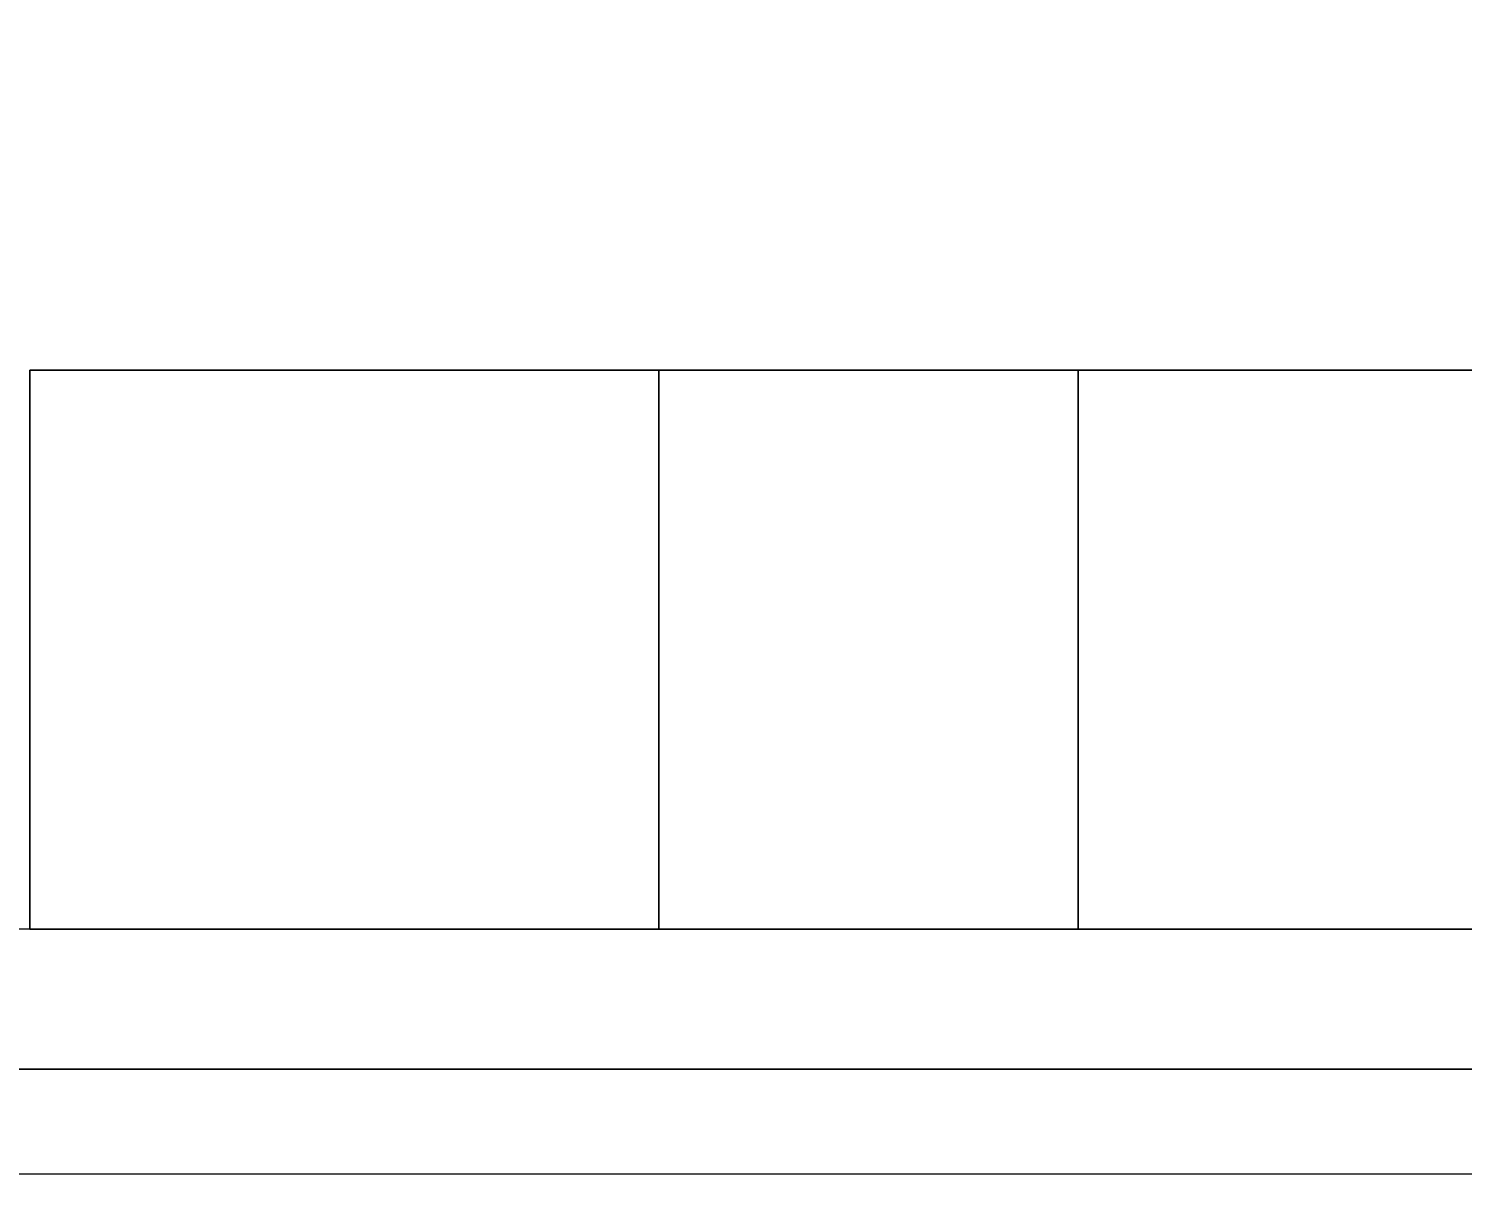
# Model space of a CAD drawing. Header units: millimetres. Extents: x 855 to 103073, y -1987 to 27400.
# Drawn here: x 32304.7 to 32509.9, y 7920.5 to 8084.9 of the extents above; entities that cross this region are included whole.
import ezdxf

# ---------------------------------------------------------------- set-up
doc = ezdxf.new("R2010")
doc.units = ezdxf.units.MM
doc.layers.add('A-ANNO-DIMS', color=7, linetype='Continuous', lineweight=9)
doc.layers.add('A-ANNO-DIMS-100', color=7, linetype='Continuous', lineweight=9)
doc.layers.add('A-WALL-FNSH-2', color=7, linetype='Continuous', lineweight=13, true_color=0x3c3c3c)
doc.layers.add('I-FURN-13', color=7, linetype='Continuous', lineweight=9, true_color=0xf0f0f0)
doc.styles.add('ISOCPEUR_3', font='isocpeur.ttf', dxfattribs={"width": 0.9, "height": 250})
doc.dimstyles.new('ISO-2_5_0_9К_БОЛЬШОЙ_3', dxfattribs={"dimscale": 304.8, "dimtxt": 248.995294, "dimasz": 0.492126, "dimexe": 0.393701, "dimexo": 0.984252, "dimgap": 0, "dimtad": 1, "dimdec": 0, "dimrnd": 10, "dimzin": 0, "dimdsep": 46, "dimtxsty": 'ISOCPEUR_3', "dimblk1": 'OBLIQUE', "dimblk2": 'OBLIQUE', "dimsah": 1, "dimcen": 0.09, "dimdle": 0.393701, "dimazin": 0, "dimtfac": 1, "dimtdec": 4, "dimtix": 1, "dimtmove": 0, "dimatfit": 3, "dimfxl": 1, "dimtvp": 1, "dimtolj": 1, "dimtzin": 0, "dimarcsym": 2})

# ---------------------------------------------------------------- blocks, each defined once
blk = doc.blocks.new('Бизиборд лего - бизиборд 1_21б-32328682-План разверток пом_ 1_02_ Этаж 1')
at = {"layer": 'I-FURN-13'}
for p, q in [((-645, 100), (-735, 100)), ((-735, 100), (-645, 100)), ((-585, 100), (-735, 100)), ((-735, 100), (-585, 100)), ((-585, 100), (-735, 100)), ((-735, 100), (-585, 100)), ((-585, 100), (-735, 100)), ((-735, 100), (-735, 20)), ((-735, 20), (-735, 100)), ((-735, 100), (-585, 100)), ((-645, 20), (-645, 100)), ((-645, 100), (-645, 20)), ((-395, 100), (-585, 100)), ((-585, 100), (-395, 100)), ((-385, 100), (-585, 100)), ((-585, 100), (-385, 100)), ((-585, 20), (-585, 100)), ((-585, 100), (-585, 20)), ((-500, 20), (-1000, 20)), ((-735, 20), (-730, 20)), ((-735, 20), (-730, 20)), ((-730, 20), (-735, 20)), ((-735, 20), (-730, 20)), ((-730, 20), (-735, 20)), ((-735, 20), (-730, 20)), ((-730, 20), (-735, 20)), ((-735, 20), (-730, 20)), ((-730, 20), (-735, 20)), ((-730, 20), (-722.59, 20)), ((-728.66, 20), (-730, 20)), ((-730, 20), (-727.07, 20)), ((-710, 20), (-730, 20)), ((-730, 20), (-720, 20)), ((-710, 20), (-730, 20)), ((-730, 20), (-722.59, 20)), ((-729.66, 20), (-730, 20)), ((-730, 20), (-712.93, 20)), ((-720, 20), (-730, 20)), ((-730, 20), (-727.07, 20)), ((-725, 20), (-730, 20)), ((-730, 20), (-729.66, 20)), ((-728.66, 20), (-730, 20)), ((-730, 20), (-728.66, 20)), ((-720, 20), (-730, 20)), ((-730, 20), (-710, 20)), ((-710, 20), (-730, 20)), ((-730, 20), (-725, 20)), ((-725, 20), (-730, 20)), ((-730, 20), (-710, 20)), ((-710, 20), (-730, 20)), ((-730, 20), (-710, 20)), ((-710, 20), (-730, 20)), ((-730, 20), (-710, 20)), ((-710, 20), (-730, 20)), ((-730, 20), (-710, 20)), ((-710, 20), (-730, 20)), ((-730, 20), (-710, 20)), ((-710, 20), (-730, 20)), ((-730, 20), (-710, 20)), ((-710, 20), (-730, 20)), ((-730, 20), (-710, 20)), ((-710, 20), (-730, 20)), ((-730, 20), (-710, 20)), ((-710, 20), (-730, 20)), ((-730, 20), (-710, 20)), ((-710, 20), (-730, 20)), ((-730, 20), (-710, 20)), ((-710, 20), (-730, 20)), ((-730, 20), (-710, 20)), ((-710, 20), (-730, 20)), ((-730, 20), (-727.07, 20)), ((-710, 20), (-730, 20)), ((-730, 20), (-710, 20)), ((-710, 20), (-730, 20)), ((-730, 20), (-710, 20)), ((-710, 20), (-730, 20)), ((-730, 20), (-710, 20)), ((-710, 20), (-730, 20)), ((-730, 20), (-711.34, 20)), ((-710, 20), (-730, 20)), ((-730, 20), (-720, 20)), ((-710, 20), (-730, 20)), ((-722.59, 20), (-729.66, 20)), ((-729.66, 20), (-728.66, 20)), ((-728.66, 20), (-723.32, 20)), ((-717.41, 20), (-728.66, 20)), ((-728.66, 20), (-727.07, 20)), ((-717.41, 20), (-728.66, 20)), ((-728.66, 20), (-722.59, 20)), ((-728.66, 20), (-723.32, 20)), ((-723.32, 20), (-728.66, 20)), ((-728.66, 20), (-723.32, 20)), ((-723.32, 20), (-728.66, 20)), ((-728.66, 20), (-723.32, 20)), ((-723.32, 20), (-728.66, 20)), ((-728.66, 20), (-723.32, 20)), ((-723.32, 20), (-728.66, 20)), ((-727.07, 20), (-710, 20)), ((-727.07, 20), (-717.41, 20)), ((-727.07, 20), (-725, 20)), ((-727.07, 20), (-725, 20)), ((-717.41, 20), (-725, 20)), ((-725, 20), (-722.59, 20)), ((-725, 20), (-710, 20)), ((-710.34, 20), (-725, 20)), ((-725, 20), (-710, 20)), ((-722.59, 20), (-718.29, 20)), ((-722.59, 20), (-715, 20)), ((-722.59, 20), (-717.41, 20)), ((-717.41, 20), (-722.59, 20)), ((-722.59, 20), (-720, 20)), ((-722.59, 20), (-710, 20)), ((-722.59, 20), (-718.29, 20)), ((-718.29, 20), (-722.59, 20)), ((-722.59, 20), (-718.29, 20)), ((-718.29, 20), (-722.59, 20)), ((-722.59, 20), (-718.29, 20)), ((-718.29, 20), (-722.59, 20)), ((-722.59, 20), (-718.29, 20)), ((-718.29, 20), (-722.59, 20)), ((-720, 20), (-717.41, 20)), ((-717.41, 20), (-720, 20)), ((-720, 20), (-717.41, 20)), ((-711.34, 20), (-720, 20)), ((-720, 20), (-710, 20)), ((-717.41, 20), (-713.26, 20)), ((-711.34, 20), (-717.41, 20)), ((-717.41, 20), (-710, 20)), ((-717.41, 20), (-711.34, 20)), ((-710, 20), (-717.41, 20)), ((-710, 20), (-717.41, 20)), ((-717.41, 20), (-710.34, 20)), ((-715, 20), (-717.41, 20)), ((-717.41, 20), (-710, 20)), ((-715, 20), (-717.41, 20)), ((-717.41, 20), (-713.26, 20)), ((-713.26, 20), (-717.41, 20)), ((-717.41, 20), (-713.26, 20)), ((-713.26, 20), (-717.41, 20)), ((-717.41, 20), (-713.26, 20)), ((-713.26, 20), (-717.41, 20)), ((-717.41, 20), (-713.26, 20)), ((-713.26, 20), (-717.41, 20)), ((-715, 20), (-712.93, 20)), ((-712.93, 20), (-715, 20)), ((-712.93, 20), (-715, 20)), ((-712.93, 20), (-711.34, 20)), ((-712.93, 20), (-711.34, 20)), ((-712.93, 20), (-710, 20)), ((-710.34, 20), (-712.93, 20)), ((-711.34, 20), (-712.93, 20)), ((-712.93, 20), (-711.34, 20)), ((-711.34, 20), (-712.93, 20)), ((-712.93, 20), (-711.34, 20)), ((-711.34, 20), (-712.93, 20)), ((-712.93, 20), (-711.34, 20)), ((-711.34, 20), (-712.93, 20)), ((-712.93, 20), (-711.34, 20)), ((-711.34, 20), (-712.93, 20)), ((-711.34, 20), (-710.34, 20)), ((-710, 20), (-711.34, 20)), ((-711.34, 20), (-710, 20)), ((-710.34, 20), (-711.34, 20)), ((-710, 20), (-711.34, 20)), ((-711.34, 20), (-710, 20)), ((-710.34, 20), (-710, 20)), ((-710.34, 20), (-710, 20)), ((-710, 20), (-710.34, 20)), ((-710, 20), (-710.34, 20)), ((-710, 20), (-710.34, 20)), ((-710, 20), (-670, 20)), ((-710, 20), (-670, 20)), ((-670, 20), (-710, 20)), ((-710, 20), (-670, 20)), ((-670, 20), (-710, 20)), ((-710, 20), (-670, 20)), ((-670, 20), (-710, 20)), ((-710, 20), (-670, 20)), ((-670, 20), (-710, 20)), ((-670, 20), (-668.66, 20)), ((-669.66, 20), (-670, 20)), ((-670, 20), (-660, 20)), ((-669.66, 20), (-670, 20)), ((-670, 20), (-660, 20)), ((-652.93, 20), (-670, 20)), ((-670, 20), (-652.93, 20)), ((-668.66, 20), (-670, 20)), ((-670, 20), (-652.93, 20)), ((-652.93, 20), (-670, 20)), ((-670, 20), (-657.41, 20)), ((-660, 20), (-670, 20)), ((-670, 20), (-662.59, 20)), ((-668.66, 20), (-670, 20)), ((-670, 20), (-665, 20)), ((-668.66, 20), (-670, 20)), ((-670, 20), (-652.93, 20)), ((-665, 20), (-670, 20)), ((-670, 20), (-652.93, 20)), ((-652.93, 20), (-670, 20)), ((-670, 20), (-652.93, 20)), ((-669.66, 20), (-670, 20)), ((-670, 20), (-652.93, 20)), ((-652.93, 20), (-670, 20)), ((-670, 20), (-652.93, 20)), ((-652.93, 20), (-670, 20)), ((-670, 20), (-652.93, 20)), ((-652.93, 20), (-670, 20)), ((-670, 20), (-652.93, 20)), ((-652.93, 20), (-670, 20)), ((-670, 20), (-652.93, 20)), ((-652.93, 20), (-670, 20)), ((-670, 20), (-652.93, 20)), ((-655, 20), (-670, 20)), ((-670, 20), (-652.93, 20)), ((-652.93, 20), (-670, 20)), ((-670, 20), (-652.93, 20)), ((-652.93, 20), (-670, 20)), ((-670, 20), (-652.93, 20)), ((-652.93, 20), (-670, 20)), ((-670, 20), (-652.93, 20)), ((-652.93, 20), (-670, 20)), ((-670, 20), (-652.93, 20)), ((-669.66, 20), (-670, 20)), ((-670, 20), (-652.93, 20)), ((-652.93, 20), (-670, 20)), ((-670, 20), (-652.93, 20)), ((-652.93, 20), (-670, 20)), ((-670, 20), (-652.93, 20)), ((-652.93, 20), (-670, 20)), ((-670, 20), (-652.93, 20)), ((-652.93, 20), (-670, 20)), ((-670, 20), (-650, 20)), ((-657.41, 20), (-670, 20)), ((-668.66, 20), (-669.66, 20)), ((-652.93, 20), (-669.66, 20)), ((-667.07, 20), (-669.66, 20)), ((-665, 20), (-669.66, 20)), ((-668.66, 20), (-662.96, 20)), ((-668.66, 20), (-667.07, 20)), ((-667.07, 20), (-668.66, 20)), ((-667.07, 20), (-668.66, 20)), ((-667.07, 20), (-668.66, 20)), ((-667.07, 20), (-668.66, 20)), ((-668.66, 20), (-662.96, 20)), ((-662.96, 20), (-668.66, 20)), ((-668.66, 20), (-662.96, 20)), ((-662.96, 20), (-668.66, 20)), ((-668.66, 20), (-662.96, 20)), ((-662.96, 20), (-668.66, 20)), ((-668.66, 20), (-662.96, 20)), ((-662.96, 20), (-668.66, 20)), ((-667.07, 20), (-662.59, 20)), ((-660, 20), (-667.07, 20)), ((-665, 20), (-667.07, 20)), ((-660, 20), (-667.07, 20)), ((-655, 20), (-667.07, 20)), ((-652.93, 20), (-667.07, 20)), ((-662.59, 20), (-665, 20)), ((-665, 20), (-657.41, 20)), ((-652.93, 20), (-665, 20)), ((-652.93, 20), (-665, 20)), ((-662.59, 20), (-657.93, 20)), ((-662.59, 20), (-655, 20)), ((-660, 20), (-662.59, 20)), ((-662.59, 20), (-660, 20)), ((-662.59, 20), (-657.93, 20)), ((-657.93, 20), (-662.59, 20)), ((-662.59, 20), (-657.93, 20)), ((-657.93, 20), (-662.59, 20)), ((-662.59, 20), (-657.93, 20)), ((-657.93, 20), (-662.59, 20)), ((-662.59, 20), (-657.93, 20)), ((-657.93, 20), (-662.59, 20)), ((-652.93, 20), (-660, 20)), ((-660, 20), (-652.93, 20)), ((-660, 20), (-652.93, 20)), ((-657.41, 20), (-660, 20)), ((-657.41, 20), (-660, 20)), ((-660, 20), (-657.41, 20)), ((-652.93, 20), (-660, 20)), ((-657.41, 20), (-652.93, 20)), ((-655, 20), (-657.41, 20)), ((-657.41, 20), (-652.93, 20)), ((-655, 20), (-657.41, 20)), ((-657.41, 20), (-655, 20)), ((-657.41, 20), (-652.93, 20)), ((-650, 20), (-657.41, 20)), ((-657.41, 20), (-652.93, 20)), ((-652.93, 20), (-657.41, 20)), ((-657.41, 20), (-652.93, 20)), ((-652.93, 20), (-657.41, 20)), ((-657.41, 20), (-652.93, 20)), ((-652.93, 20), (-657.41, 20)), ((-657.41, 20), (-652.93, 20)), ((-652.93, 20), (-657.41, 20)), ((-655, 20), (-652.93, 20)), ((-652.93, 20), (-655, 20)), ((-652.93, 20), (-655, 20)), ((-655, 20), (-652.93, 20)), ((-652.93, 20), (-655, 20)), ((-652.93, 20), (-655, 20)), ((-652.93, 20), (-652.9, 20)), ((-652.9, 20), (-652.93, 20)), ((-652.93, 20), (-652.9, 20)), ((-652.9, 20), (-652.93, 20)), ((-652.93, 20), (-652.9, 20)), ((-652.9, 20), (-652.93, 20)), ((-652.93, 20), (-652.9, 20)), ((-652.9, 20), (-652.93, 20)), ((-652.93, 20), (-652.9, 20)), ((-652.9, 20), (-652.93, 20)), ((-652.93, 20), (-652.9, 20)), ((-652.9, 20), (-652.93, 20)), ((-652.93, 20), (-652.9, 20)), ((-652.9, 20), (-652.93, 20)), ((-652.93, 20), (-652.9, 20)), ((-652.9, 20), (-652.93, 20)), ((-652.93, 20), (-652.9, 20)), ((-652.9, 20), (-652.93, 20)), ((-652.93, 20), (-652.9, 20)), ((-652.9, 20), (-652.93, 20)), ((-652.93, 20), (-652.9, 20)), ((-652.9, 20), (-652.93, 20)), ((-652.93, 20), (-652.9, 20)), ((-652.9, 20), (-652.93, 20)), ((-652.93, 20), (-652.9, 20)), ((-652.9, 20), (-652.93, 20)), ((-652.93, 20), (-652.9, 20)), ((-652.9, 20), (-652.93, 20)), ((-652.93, 20), (-652.9, 20)), ((-652.9, 20), (-652.93, 20)), ((-652.93, 20), (-652.9, 20)), ((-652.9, 20), (-652.93, 20)), ((-652.93, 20), (-652.9, 20)), ((-652.9, 20), (-652.93, 20)), ((-652.93, 20), (-652.9, 20)), ((-652.9, 20), (-652.93, 20)), ((-652.93, 20), (-652.9, 20)), ((-652.9, 20), (-652.93, 20)), ((-652.93, 20), (-652.9, 20)), ((-652.9, 20), (-652.93, 20)), ((-652.93, 20), (-652.9, 20)), ((-652.9, 20), (-652.93, 20)), ((-652.93, 20), (-652.9, 20)), ((-652.9, 20), (-652.93, 20)), ((-652.93, 20), (-652.9, 20)), ((-652.9, 20), (-652.93, 20)), ((-652.93, 20), (-652.9, 20)), ((-652.9, 20), (-652.93, 20)), ((-652.93, 20), (-652.9, 20)), ((-652.9, 20), (-652.93, 20)), ((-652.93, 20), (-652.9, 20)), ((-652.9, 20), (-652.93, 20)), ((-652.9, 20), (-651.34, 20)), ((-652.9, 20), (-650, 20)), ((-651.34, 20), (-652.9, 20)), ((-652.9, 20), (-651.34, 20)), ((-650, 20), (-652.9, 20)), ((-652.9, 20), (-650, 20)), ((-650, 20), (-652.9, 20)), ((-652.9, 20), (-651.34, 20)), ((-651.34, 20), (-652.9, 20)), ((-652.9, 20), (-650, 20)), ((-650, 20), (-652.9, 20)), ((-652.9, 20), (-650, 20)), ((-651.34, 20), (-652.9, 20)), ((-652.9, 20), (-651.34, 20)), ((-650, 20), (-652.9, 20)), ((-652.9, 20), (-650, 20)), ((-650, 20), (-652.9, 20)), ((-652.9, 20), (-650.34, 20)), ((-650, 20), (-652.9, 20)), ((-652.9, 20), (-650, 20)), ((-650.34, 20), (-652.9, 20)), ((-652.9, 20), (-650, 20)), ((-650, 20), (-652.9, 20)), ((-652.9, 20), (-650, 20)), ((-650, 20), (-652.9, 20)), ((-652.9, 20), (-650, 20)), ((-650, 20), (-652.9, 20)), ((-652.9, 20), (-650, 20)), ((-650, 20), (-652.9, 20)), ((-652.9, 20), (-650, 20)), ((-650, 20), (-652.9, 20)), ((-652.9, 20), (-650, 20)), ((-650, 20), (-652.9, 20)), ((-652.9, 20), (-650, 20)), ((-650, 20), (-652.9, 20)), ((-652.9, 20), (-650, 20)), ((-650, 20), (-652.9, 20)), ((-652.9, 20), (-650, 20)), ((-650, 20), (-652.9, 20)), ((-652.9, 20), (-650, 20)), ((-650, 20), (-652.9, 20)), ((-652.9, 20), (-650, 20)), ((-650, 20), (-652.9, 20)), ((-652.9, 20), (-650, 20)), ((-650.34, 20), (-652.9, 20)), ((-652.9, 20), (-650, 20)), ((-650, 20), (-652.9, 20)), ((-652.9, 20), (-650, 20)), ((-650, 20), (-652.9, 20)), ((-652.9, 20), (-650, 20)), ((-650, 20), (-652.9, 20)), ((-652.9, 20), (-650, 20)), ((-651.34, 20), (-652.9, 20)), ((-652.9, 20), (-651.34, 20)), ((-651.34, 20), (-652.9, 20)), ((-652.9, 20), (-651.34, 20)), ((-651.34, 20), (-652.9, 20)), ((-652.9, 20), (-651.34, 20)), ((-651.34, 20), (-652.9, 20)), ((-652.9, 20), (-651.34, 20)), ((-651.34, 20), (-652.9, 20)), ((-650, 20), (-651.34, 20)), ((-651.34, 20), (-650, 20)), ((-651.34, 20), (-650.34, 20)), ((-650.34, 20), (-651.34, 20)), ((-650.34, 20), (-651.34, 20)), ((-651.34, 20), (-650.34, 20)), ((-650, 20), (-651.34, 20)), ((-650.34, 20), (-650, 20)), ((-650, 20), (-650.34, 20)), ((-650, 20), (-650.34, 20)), ((-650.34, 20), (-650, 20)), ((-650.34, 20), (-650, 20)), ((-650, 20), (-650.34, 20)), ((-650, 20), (-650.34, 20)), ((-650, 20), (-645, 20)), ((-650, 20), (-645, 20)), ((-645, 20), (-650, 20)), ((-650, 20), (-610, 20)), ((-610, 20), (-650, 20)), ((-650, 20), (-610, 20)), ((-610, 20), (-650, 20)), ((-650, 20), (-610, 20)), ((-610, 20), (-650, 20)), ((-645, 20), (-610, 20)), ((-610, 20), (-608.66, 20)), ((-602.61, 20), (-610, 20)), ((-610, 20), (-609.66, 20)), ((-602.61, 20), (-610, 20)), ((-610, 20), (-602.61, 20)), ((-608.66, 20), (-610, 20)), ((-610, 20), (-602.61, 20)), ((-607.07, 20), (-610, 20)), ((-610, 20), (-602.61, 20)), ((-608.66, 20), (-610, 20)), ((-610, 20), (-608.66, 20)), ((-608.66, 20), (-610, 20)), ((-610, 20), (-602.61, 20)), ((-602.61, 20), (-610, 20)), ((-610, 20), (-602.61, 20)), ((-602.61, 20), (-610, 20)), ((-610, 20), (-602.61, 20)), ((-609.66, 20), (-610, 20)), ((-610, 20), (-602.61, 20)), ((-602.61, 20), (-610, 20)), ((-610, 20), (-602.61, 20)), ((-602.61, 20), (-610, 20)), ((-610, 20), (-602.61, 20)), ((-602.61, 20), (-610, 20)), ((-610, 20), (-602.61, 20)), ((-602.61, 20), (-610, 20)), ((-610, 20), (-602.61, 20)), ((-602.61, 20), (-610, 20)), ((-610, 20), (-602.61, 20)), ((-602.61, 20), (-610, 20)), ((-610, 20), (-602.61, 20)), ((-602.61, 20), (-610, 20)), ((-610, 20), (-602.61, 20)), ((-602.61, 20), (-610, 20)), ((-610, 20), (-602.61, 20)), ((-602.61, 20), (-610, 20)), ((-610, 20), (-607.07, 20)), ((-602.61, 20), (-610, 20)), ((-610, 20), (-602.61, 20)), ((-602.61, 20), (-610, 20)), ((-610, 20), (-602.61, 20)), ((-602.61, 20), (-610, 20)), ((-610, 20), (-605, 20)), ((-602.61, 20), (-610, 20)), ((-610, 20), (-602.61, 20)), ((-602.61, 20), (-610, 20)), ((-610, 20), (-602.61, 20)), ((-609.66, 20), (-610, 20)), ((-610, 20), (-602.61, 20)), ((-609.66, 20), (-610, 20)), ((-610, 20), (-602.61, 20)), ((-602.61, 20), (-610, 20)), ((-610, 20), (-590, 20)), ((-590.34, 20), (-610, 20)), ((-609.66, 20), (-602.61, 20)), ((-608.66, 20), (-609.66, 20)), ((-607.07, 20), (-609.66, 20)), ((-608.66, 20), (-609.66, 20)), ((-608.66, 20), (-602.61, 20)), ((-608.66, 20), (-602.61, 20)), ((-602.61, 20), (-608.66, 20)), ((-605, 20), (-608.66, 20)), ((-608.66, 20), (-607.07, 20)), ((-607.07, 20), (-608.66, 20)), ((-602.61, 20), (-608.66, 20)), ((-602.61, 20), (-608.66, 20)), ((-608.66, 20), (-602.61, 20)), ((-602.61, 20), (-608.66, 20)), ((-608.66, 20), (-602.61, 20)), ((-602.61, 20), (-608.66, 20)), ((-608.66, 20), (-602.61, 20)), ((-602.61, 20), (-608.66, 20)), ((-605, 20), (-607.07, 20)), ((-607.07, 20), (-605, 20)), ((-605, 20), (-607.07, 20)), ((-607.07, 20), (-602.61, 20)), ((-602.61, 20), (-607.07, 20)), ((-602.61, 20), (-605, 20)), ((-602.61, 20), (-605, 20)), ((-605, 20), (-602.61, 20)), ((-602.61, 20), (-605, 20)), ((-605, 20), (-602.61, 20)), ((-602.61, 20), (-602.59, 20)), ((-602.59, 20), (-602.61, 20)), ((-602.61, 20), (-602.59, 20)), ((-602.59, 20), (-602.61, 20)), ((-602.61, 20), (-602.59, 20)), ((-602.59, 20), (-602.61, 20)), ((-602.61, 20), (-602.59, 20)), ((-602.59, 20), (-602.61, 20)), ((-602.61, 20), (-602.59, 20)), ((-602.59, 20), (-602.61, 20)), ((-602.61, 20), (-602.59, 20)), ((-602.59, 20), (-602.61, 20)), ((-602.61, 20), (-602.59, 20)), ((-602.59, 20), (-602.61, 20)), ((-602.61, 20), (-602.59, 20)), ((-602.59, 20), (-602.61, 20)), ((-602.61, 20), (-602.59, 20)), ((-602.59, 20), (-602.61, 20)), ((-602.61, 20), (-602.59, 20)), ((-602.59, 20), (-602.61, 20)), ((-602.61, 20), (-602.59, 20)), ((-602.59, 20), (-602.61, 20)), ((-602.61, 20), (-602.59, 20)), ((-602.59, 20), (-602.61, 20)), ((-602.61, 20), (-602.59, 20)), ((-602.59, 20), (-602.61, 20)), ((-602.61, 20), (-602.59, 20)), ((-602.59, 20), (-602.61, 20)), ((-602.61, 20), (-602.59, 20)), ((-602.59, 20), (-602.61, 20)), ((-602.61, 20), (-602.59, 20)), ((-602.59, 20), (-602.61, 20)), ((-602.61, 20), (-602.59, 20)), ((-602.59, 20), (-602.61, 20)), ((-602.61, 20), (-602.59, 20)), ((-602.59, 20), (-602.61, 20)), ((-602.61, 20), (-602.59, 20)), ((-602.59, 20), (-602.61, 20)), ((-602.61, 20), (-602.59, 20)), ((-602.59, 20), (-602.61, 20)), ((-602.61, 20), (-602.59, 20)), ((-602.59, 20), (-602.61, 20)), ((-602.61, 20), (-602.59, 20)), ((-602.59, 20), (-602.61, 20)), ((-602.61, 20), (-602.59, 20)), ((-602.59, 20), (-602.61, 20)), ((-602.61, 20), (-602.59, 20)), ((-602.59, 20), (-602.61, 20)), ((-602.61, 20), (-602.59, 20)), ((-602.59, 20), (-602.61, 20)), ((-602.61, 20), (-602.59, 20)), ((-602.59, 20), (-602.61, 20)), ((-602.59, 20), (-597.58, 20)), ((-602.59, 20), (-590, 20)), ((-590, 20), (-602.59, 20)), ((-602.59, 20), (-590, 20)), ((-590, 20), (-602.59, 20)), ((-602.59, 20), (-595, 20)), ((-590, 20), (-602.59, 20)), ((-602.59, 20), (-597.41, 20)), ((-600, 20), (-602.59, 20)), ((-602.59, 20), (-590, 20)), ((-590.34, 20), (-602.59, 20)), ((-602.59, 20), (-595, 20)), ((-597.41, 20), (-602.59, 20)), ((-602.59, 20), (-591.34, 20)), ((-590, 20), (-602.59, 20)), ((-602.59, 20), (-590, 20)), ((-590, 20), (-602.59, 20)), ((-602.59, 20), (-590, 20)), ((-597.41, 20), (-602.59, 20)), ((-602.59, 20), (-590, 20)), ((-590, 20), (-602.59, 20)), ((-602.59, 20), (-590, 20)), ((-590, 20), (-602.59, 20)), ((-602.59, 20), (-600, 20)), ((-590, 20), (-602.59, 20)), ((-602.59, 20), (-590, 20)), ((-590, 20), (-602.59, 20)), ((-602.59, 20), (-590, 20)), ((-590, 20), (-602.59, 20)), ((-602.59, 20), (-590, 20)), ((-590, 20), (-602.59, 20)), ((-602.59, 20), (-590, 20)), ((-590, 20), (-602.59, 20)), ((-602.59, 20), (-595, 20)), ((-590, 20), (-602.59, 20)), ((-602.59, 20), (-590, 20)), ((-590, 20), (-602.59, 20)), ((-602.59, 20), (-590, 20)), ((-590, 20), (-602.59, 20)), ((-602.59, 20), (-590, 20)), ((-590, 20), (-602.59, 20)), ((-602.59, 20), (-590, 20)), ((-590, 20), (-602.59, 20)), ((-602.59, 20), (-595, 20)), ((-595, 20), (-602.59, 20)), ((-602.59, 20), (-590, 20)), ((-590, 20), (-602.59, 20)), ((-602.59, 20), (-590, 20)), ((-600, 20), (-602.59, 20)), ((-602.59, 20), (-590, 20)), ((-590, 20), (-602.59, 20)), ((-602.59, 20), (-590, 20)), ((-590, 20), (-602.59, 20)), ((-602.59, 20), (-597.58, 20)), ((-597.58, 20), (-602.59, 20)), ((-602.59, 20), (-597.58, 20)), ((-597.58, 20), (-602.59, 20)), ((-602.59, 20), (-597.58, 20)), ((-597.58, 20), (-602.59, 20)), ((-597.41, 20), (-600, 20)), ((-600, 20), (-590, 20)), ((-590, 20), (-600, 20)), ((-597.41, 20), (-592.93, 20)), ((-597.41, 20), (-590, 20)), ((-595, 20), (-597.41, 20)), ((-595, 20), (-597.41, 20)), ((-590, 20), (-597.41, 20)), ((-597.41, 20), (-592.93, 20)), ((-592.93, 20), (-597.41, 20)), ((-597.41, 20), (-592.93, 20)), ((-592.93, 20), (-597.41, 20)), ((-597.41, 20), (-592.93, 20)), ((-592.93, 20), (-597.41, 20)), ((-595, 20), (-590, 20)), ((-592.93, 20), (-595, 20)), ((-595, 20), (-592.93, 20)), ((-592.93, 20), (-595, 20)), ((-595, 20), (-590, 20)), ((-595, 20), (-590.34, 20)), ((-590, 20), (-595, 20)), ((-590, 20), (-592.93, 20)), ((-592.93, 20), (-591.34, 20)), ((-591.34, 20), (-592.93, 20)), ((-592.55, 20), (-591.34, 20)), ((-592.55, 20), (-591.34, 20)), ((-591.34, 20), (-592.55, 20)), ((-592.55, 20), (-591.34, 20)), ((-591.34, 20), (-592.55, 20)), ((-592.55, 20), (-591.34, 20)), ((-591.34, 20), (-592.55, 20)), ((-591.34, 20), (-590, 20)), ((-590.34, 20), (-591.34, 20)), ((-591.34, 20), (-590, 20)), ((-590, 20), (-590.34, 20)), ((-590, 20), (-590.34, 20)), ((-590.34, 20), (-590, 20)), ((-590, 20), (-590.34, 20)), ((-590, 20), (-585, 20)), ((-590, 20), (-585, 20)), ((-585, 20), (-590, 20)), ((-590, 20), (-585, 20)), ((-585, 20), (-590, 20)), ((-590, 20), (-585, 20)), ((-585, 20), (-590, 20)), ((-585, 20), (-550, 20)), ((-585, 20), (-550, 20)), ((-550, 20), (-585, 20)), ((-585, 20), (-550, 20)), ((-550, 20), (-585, 20)), ((-550, 20), (-547.07, 20)), ((-530, 20), (-550, 20)), ((-550, 20), (-548.66, 20)), ((-545, 20), (-550, 20)), ((-550, 20), (-548.66, 20)), ((-540, 20), (-550, 20)), ((-550, 20), (-548.66, 20)), ((-547.07, 20), (-550, 20)), ((-550, 20), (-548.66, 20)), ((-545, 20), (-550, 20)), ((-550, 20), (-530, 20)), ((-545, 20), (-550, 20)), ((-550, 20), (-530, 20)), ((-530, 20), (-550, 20)), ((-550, 20), (-530, 20)), ((-530, 20), (-550, 20)), ((-550, 20), (-530, 20)), ((-530, 20), (-550, 20)), ((-550, 20), (-530, 20)), ((-530, 20), (-550, 20)), ((-550, 20), (-530.34, 20)), ((-530.34, 20), (-550, 20)), ((-550, 20), (-530, 20)), ((-530, 20), (-550, 20)), ((-550, 20), (-530, 20)), ((-530, 20), (-550, 20)), ((-550, 20), (-530, 20)), ((-530, 20), (-550, 20)), ((-550, 20), (-530, 20)), ((-530, 20), (-550, 20)), ((-550, 20), (-530, 20)), ((-530, 20), (-550, 20)), ((-550, 20), (-530, 20)), ((-530, 20), (-550, 20)), ((-550, 20), (-530, 20)), ((-530.34, 20), (-550, 20)), ((-550, 20), (-530, 20)), ((-530, 20), (-550, 20)), ((-550, 20), (-530, 20)), ((-530, 20), (-550, 20)), ((-550, 20), (-547.07, 20)), ((-530, 20), (-550, 20)), ((-550, 20), (-540, 20)), ((-530, 20), (-550, 20)), ((-550, 20), (-530, 20)), ((-530, 20), (-550, 20)), ((-550, 20), (-530, 20)), ((-530, 20), (-550, 20)), ((-550, 20), (-537.41, 20)), ((-542.59, 20), (-550, 20)), ((-550, 20), (-530, 20)), ((-530, 20), (-550, 20)), ((-550, 20), (-530, 20)), ((-530, 20), (-550, 20)), ((-548.66, 20), (-547.28, 20)), ((-548.66, 20), (-535, 20)), ((-548.66, 20), (-545, 20)), ((-548.66, 20), (-542.59, 20)), ((-548.66, 20), (-535, 20)), ((-548.66, 20), (-547.28, 20)), ((-547.28, 20), (-548.66, 20)), ((-548.66, 20), (-547.28, 20)), ((-547.28, 20), (-548.66, 20)), ((-547.07, 20), (-542.59, 20)), ((-547.07, 20), (-537.41, 20)), ((-530, 20), (-547.07, 20)), ((-547.07, 20), (-535, 20)), ((-547.07, 20), (-542.59, 20)), ((-542.59, 20), (-547.07, 20)), ((-547.07, 20), (-542.59, 20)), ((-542.59, 20), (-547.07, 20)), ((-530, 20), (-545, 20)), ((-545, 20), (-542.59, 20)), ((-540, 20), (-545, 20)), ((-530, 20), (-545, 20)), ((-542.59, 20), (-540, 20)), ((-542.59, 20), (-530, 20)), ((-530, 20), (-542.59, 20)), ((-542.25, 20), (-537.41, 20)), ((-542.25, 20), (-537.41, 20)), ((-537.41, 20), (-542.25, 20)), ((-542.25, 20), (-537.41, 20)), ((-537.41, 20), (-542.25, 20)), ((-540, 20), (-537.41, 20)), ((-535, 20), (-540, 20)), ((-531.34, 20), (-540, 20)), ((-540, 20), (-537.41, 20)), ((-537.41, 20), (-535, 20)), ((-537.41, 20), (-530, 20)), ((-537.41, 20), (-535, 20)), ((-537.41, 20), (-530, 20)), ((-537.22, 20), (-532.93, 20)), ((-537.22, 20), (-532.93, 20)), ((-532.93, 20), (-537.22, 20)), ((-537.22, 20), (-532.93, 20)), ((-532.93, 20), (-537.22, 20)), ((-535, 20), (-530, 20)), ((-535, 20), (-531.34, 20)), ((-531.34, 20), (-535, 20)), ((-535, 20), (-532.93, 20)), ((-535, 20), (-530, 20)), ((-535, 20), (-530, 20)), ((-532.93, 20), (-530.34, 20)), ((-531.34, 20), (-530, 20)), ((-530, 20), (-531.34, 20)), ((-530, 20), (-531.34, 20)), ((-530.34, 20), (-530, 20)), ((-530.34, 20), (-530, 20)), ((-530, 20), (-530.34, 20)), ((-530, 20), (-530.34, 20)), ((-530, 20), (-500, 20)), ((-1000, 0), (-500, 0)), ((-730, 0), (-770, 0)), ((-770, 0), (-730, 0)), ((-730, 0), (-770, 0)), ((-710, 0), (-730, 0)), ((-730, 0), (-727.07, 0)), ((-729.66, 0), (-730, 0)), ((-730, 0), (-727.07, 0)), ((-722.59, 0), (-730, 0)), ((-730, 0), (-712.93, 0)), ((-710, 0), (-730, 0)), ((-730, 0), (-729.66, 0)), ((-729.66, 0), (-730, 0)), ((-730, 0), (-710.34, 0)), ((-710, 0), (-730, 0)), ((-730, 0), (-710, 0)), ((-710, 0), (-730, 0)), ((-730, 0), (-710, 0)), ((-710, 0), (-730, 0)), ((-730, 0), (-710, 0)), ((-729.66, 0), (-730, 0)), ((-730, 0), (-710, 0)), ((-710, 0), (-730, 0)), ((-730, 0), (-710, 0)), ((-710, 0), (-730, 0)), ((-730, 0), (-710, 0)), ((-710, 0), (-730, 0)), ((-730, 0), (-710, 0)), ((-728.66, 0), (-730, 0)), ((-730, 0), (-710, 0)), ((-710, 0), (-730, 0)), ((-730, 0), (-710, 0)), ((-710, 0), (-730, 0)), ((-730, 0), (-710, 0)), ((-710, 0), (-730, 0)), ((-730, 0), (-710, 0)), ((-710, 0), (-730, 0)), ((-730, 0), (-710, 0)), ((-710, 0), (-730, 0)), ((-730, 0), (-710, 0)), ((-710, 0), (-730, 0)), ((-730, 0), (-711.34, 0)), ((-710, 0), (-730, 0)), ((-730, 0), (-717.41, 0)), ((-711.34, 0), (-730, 0)), ((-730, 0), (-725, 0)), ((-710, 0), (-730, 0)), ((-730, 0), (-710, 0)), ((-711.34, 0), (-730, 0)), ((-730, 0), (-717.41, 0)), ((-710, 0), (-730, 0)), ((-730, 0), (-710, 0)), ((-728.66, 0), (-730, 0)), ((-730, 0), (-728.66, 0)), ((-729.66, 0), (-730, 0)), ((-730, 0), (-728.66, 0)), ((-710, 0), (-730, 0)), ((-730, 0), (-727.07, 0)), ((-710, 0), (-729.66, 0)), ((-729.66, 0), (-710, 0)), ((-710, 0), (-729.66, 0)), ((-710, 0), (-729.66, 0)), ((-728.66, 0), (-729.66, 0)), ((-723.32, 0), (-728.66, 0)), ((-728.66, 0), (-723.32, 0)), ((-723.32, 0), (-728.66, 0)), ((-710, 0), (-728.66, 0)), ((-720, 0), (-728.66, 0)), ((-728.66, 0), (-710, 0)), ((-710, 0), (-728.66, 0)), ((-728.66, 0), (-727.07, 0)), ((-727.07, 0), (-725, 0)), ((-727.07, 0), (-717.41, 0)), ((-727.07, 0), (-725, 0)), ((-727.07, 0), (-710, 0)), ((-725, 0), (-715, 0)), ((-725, 0), (-712.93, 0)), ((-725, 0), (-710, 0)), ((-718.29, 0), (-722.59, 0)), ((-722.59, 0), (-718.29, 0)), ((-718.29, 0), (-722.59, 0)), ((-720, 0), (-722.59, 0)), ((-710, 0), (-720, 0)), ((-715, 0), (-720, 0)), ((-713.26, 0), (-717.41, 0)), ((-717.41, 0), (-713.26, 0)), ((-713.26, 0), (-717.41, 0)), ((-717.41, 0), (-715, 0)), ((-717.41, 0), (-710, 0)), ((-717.41, 0), (-710, 0)), ((-715, 0), (-712.93, 0)), ((-715, 0), (-712.93, 0)), ((-712.93, 0), (-715, 0)), ((-711.34, 0), (-712.93, 0)), ((-712.93, 0), (-711.34, 0)), ((-711.34, 0), (-712.93, 0)), ((-712.93, 0), (-711.34, 0)), ((-712.93, 0), (-710.34, 0)), ((-712.93, 0), (-710, 0)), ((-712.93, 0), (-710, 0)), ((-710, 0), (-712.93, 0)), ((-711.34, 0), (-710.34, 0)), ((-711.34, 0), (-710, 0)), ((-710, 0), (-711.34, 0)), ((-710, 0), (-711.34, 0)), ((-710.34, 0), (-710, 0)), ((-710.34, 0), (-710, 0)), ((-710.34, 0), (-710, 0)), ((-670, 0), (-710, 0)), ((-710, 0), (-670, 0)), ((-670, 0), (-710, 0)), ((-652.93, 0), (-670, 0)), ((-670, 0), (-652.93, 0)), ((-655, 0), (-670, 0)), ((-670, 0), (-667.07, 0)), ((-660, 0), (-670, 0)), ((-670, 0), (-665, 0)), ((-665, 0), (-670, 0)), ((-670, 0), (-662.59, 0)), ((-665, 0), (-670, 0)), ((-670, 0), (-652.93, 0)), ((-652.93, 0), (-670, 0)), ((-670, 0), (-652.93, 0)), ((-652.93, 0), (-670, 0)), ((-670, 0), (-652.93, 0)), ((-652.93, 0), (-670, 0)), ((-670, 0), (-652.93, 0)), ((-652.93, 0), (-670, 0)), ((-670, 0), (-652.93, 0)), ((-652.93, 0), (-670, 0)), ((-670, 0), (-652.93, 0)), ((-652.93, 0), (-670, 0)), ((-670, 0), (-652.93, 0)), ((-652.93, 0), (-670, 0)), ((-670, 0), (-652.93, 0)), ((-652.93, 0), (-670, 0)), ((-670, 0), (-657.41, 0)), ((-652.93, 0), (-670, 0)), ((-670, 0), (-652.93, 0)), ((-652.93, 0), (-670, 0)), ((-670, 0), (-652.93, 0)), ((-652.93, 0), (-670, 0)), ((-670, 0), (-652.93, 0)), ((-652.93, 0), (-670, 0)), ((-670, 0), (-652.93, 0)), ((-652.93, 0), (-670, 0)), ((-670, 0), (-652.93, 0)), ((-652.93, 0), (-670, 0)), ((-670, 0), (-652.93, 0)), ((-652.93, 0), (-670, 0)), ((-670, 0), (-655, 0)), ((-655, 0), (-670, 0)), ((-670, 0), (-652.93, 0)), ((-652.93, 0), (-670, 0)), ((-670, 0), (-652.93, 0)), ((-652.93, 0), (-670, 0)), ((-670, 0), (-669.66, 0)), ((-652.93, 0), (-670, 0)), ((-670, 0), (-652.93, 0)), ((-655, 0), (-670, 0)), ((-670, 0), (-665, 0)), ((-665, 0), (-670, 0)), ((-670, 0), (-662.59, 0)), ((-650, 0), (-670, 0)), ((-670, 0), (-662.59, 0)), ((-669.66, 0), (-652.93, 0)), ((-662.96, 0), (-668.66, 0)), ((-668.66, 0), (-662.96, 0)), ((-662.96, 0), (-668.66, 0)), ((-667.07, 0), (-652.93, 0)), ((-665, 0), (-655, 0)), ((-652.93, 0), (-665, 0)), ((-652.93, 0), (-665, 0)), ((-665, 0), (-652.93, 0)), ((-657.41, 0), (-665, 0)), ((-657.93, 0), (-662.59, 0)), ((-662.59, 0), (-657.93, 0)), ((-657.93, 0), (-662.59, 0)), ((-662.59, 0), (-652.93, 0)), ((-662.59, 0), (-660, 0)), ((-662.59, 0), (-655, 0)), ((-655, 0), (-660, 0)), ((-660, 0), (-652.93, 0)), ((-652.93, 0), (-657.41, 0)), ((-657.41, 0), (-652.93, 0)), ((-652.93, 0), (-657.41, 0)), ((-657.41, 0), (-652.93, 0)), ((-652.93, 0), (-657.41, 0)), ((-652.93, 0), (-655, 0)), ((-652.93, 0), (-655, 0)), ((-655, 0), (-652.93, 0)), ((-655, 0), (-652.93, 0)), ((-652.93, 0), (-655, 0)), ((-652.93, 0), (-655, 0)), ((-655, 0), (-650, 0)), ((-652.9, 0), (-652.93, 0)), ((-652.93, 0), (-652.9, 0)), ((-652.9, 0), (-652.93, 0)), ((-652.93, 0), (-652.9, 0)), ((-652.9, 0), (-652.93, 0)), ((-652.93, 0), (-652.9, 0)), ((-652.9, 0), (-652.93, 0)), ((-652.93, 0), (-652.9, 0)), ((-652.9, 0), (-652.93, 0)), ((-652.93, 0), (-652.9, 0)), ((-652.9, 0), (-652.93, 0)), ((-652.93, 0), (-652.9, 0)), ((-652.9, 0), (-652.93, 0)), ((-652.93, 0), (-652.9, 0)), ((-652.9, 0), (-652.93, 0)), ((-652.93, 0), (-652.9, 0)), ((-652.9, 0), (-652.93, 0)), ((-652.93, 0), (-652.9, 0)), ((-652.9, 0), (-652.93, 0)), ((-652.93, 0), (-652.9, 0)), ((-652.9, 0), (-652.93, 0)), ((-652.93, 0), (-652.9, 0)), ((-652.9, 0), (-652.93, 0)), ((-652.93, 0), (-652.9, 0)), ((-652.9, 0), (-652.93, 0)), ((-652.93, 0), (-652.9, 0)), ((-652.9, 0), (-652.93, 0)), ((-652.93, 0), (-652.9, 0)), ((-652.9, 0), (-652.93, 0)), ((-652.93, 0), (-652.9, 0)), ((-652.9, 0), (-652.93, 0)), ((-652.93, 0), (-652.9, 0)), ((-652.9, 0), (-652.93, 0)), ((-652.93, 0), (-652.9, 0)), ((-652.9, 0), (-652.93, 0)), ((-652.93, 0), (-652.9, 0)), ((-652.9, 0), (-652.93, 0)), ((-652.93, 0), (-652.9, 0)), ((-652.9, 0), (-652.93, 0)), ((-652.93, 0), (-652.9, 0)), ((-652.9, 0), (-652.93, 0)), ((-652.93, 0), (-652.9, 0)), ((-652.9, 0), (-652.93, 0)), ((-652.93, 0), (-652.9, 0)), ((-652.9, 0), (-652.93, 0)), ((-652.93, 0), (-652.9, 0)), ((-652.9, 0), (-652.93, 0)), ((-652.93, 0), (-652.9, 0)), ((-652.9, 0), (-652.93, 0)), ((-652.93, 0), (-652.9, 0)), ((-652.9, 0), (-652.93, 0)), ((-652.93, 0), (-652.9, 0)), ((-651.34, 0), (-652.9, 0)), ((-652.9, 0), (-651.34, 0)), ((-651.34, 0), (-652.9, 0)), ((-650, 0), (-652.9, 0)), ((-652.9, 0), (-650, 0)), ((-650, 0), (-652.9, 0)), ((-652.9, 0), (-650.34, 0)), ((-650.34, 0), (-652.9, 0)), ((-652.9, 0), (-651.34, 0)), ((-650, 0), (-652.9, 0)), ((-652.9, 0), (-650, 0)), ((-650, 0), (-652.9, 0)), ((-652.9, 0), (-650, 0)), ((-650, 0), (-652.9, 0)), ((-652.9, 0), (-650, 0)), ((-650, 0), (-652.9, 0)), ((-652.9, 0), (-650, 0)), ((-650.34, 0), (-652.9, 0)), ((-652.9, 0), (-650, 0)), ((-650, 0), (-652.9, 0)), ((-652.9, 0), (-650, 0)), ((-650, 0), (-652.9, 0)), ((-652.9, 0), (-650, 0)), ((-650, 0), (-652.9, 0)), ((-652.9, 0), (-650, 0)), ((-650, 0), (-652.9, 0)), ((-652.9, 0), (-650, 0)), ((-650, 0), (-652.9, 0)), ((-652.9, 0), (-650, 0)), ((-650, 0), (-652.9, 0)), ((-652.9, 0), (-650, 0)), ((-650, 0), (-652.9, 0)), ((-652.9, 0), (-650, 0)), ((-650, 0), (-652.9, 0)), ((-652.9, 0), (-650, 0)), ((-650, 0), (-652.9, 0)), ((-652.9, 0), (-650, 0)), ((-650, 0), (-652.9, 0)), ((-652.9, 0), (-650, 0)), ((-650, 0), (-652.9, 0)), ((-652.9, 0), (-650, 0)), ((-650, 0), (-652.9, 0)), ((-652.9, 0), (-650, 0)), ((-651.34, 0), (-652.9, 0)), ((-652.9, 0), (-650, 0)), ((-650, 0), (-652.9, 0)), ((-652.9, 0), (-650, 0)), ((-650, 0), (-652.9, 0)), ((-652.9, 0), (-650, 0)), ((-650, 0), (-652.9, 0)), ((-652.9, 0), (-650, 0)), ((-650, 0), (-652.9, 0)), ((-652.9, 0), (-650, 0)), ((-650.34, 0), (-652.9, 0)), ((-652.9, 0), (-650, 0)), ((-651.34, 0), (-650.34, 0)), ((-650, 0), (-651.34, 0)), ((-650.34, 0), (-650, 0)), ((-650, 0), (-650.34, 0)), ((-650.34, 0), (-650, 0)), ((-650, 0), (-650.34, 0)), ((-650, 0), (-650.34, 0)), ((-610, 0), (-650, 0)), ((-650, 0), (-610, 0)), ((-610, 0), (-650, 0)), ((-602.61, 0), (-610, 0)), ((-610, 0), (-602.61, 0)), ((-608.66, 0), (-610, 0)), ((-610, 0), (-602.61, 0)), ((-609.66, 0), (-610, 0)), ((-610, 0), (-602.61, 0)), ((-602.61, 0), (-610, 0)), ((-610, 0), (-602.61, 0)), ((-602.61, 0), (-610, 0)), ((-610, 0), (-602.61, 0)), ((-602.61, 0), (-610, 0)), ((-610, 0), (-602.61, 0)), ((-602.61, 0), (-610, 0)), ((-610, 0), (-602.61, 0)), ((-602.61, 0), (-610, 0)), ((-610, 0), (-602.61, 0)), ((-602.61, 0), (-610, 0)), ((-610, 0), (-602.61, 0)), ((-602.61, 0), (-610, 0)), ((-610, 0), (-602.61, 0)), ((-602.61, 0), (-610, 0)), ((-610, 0), (-602.61, 0)), ((-602.61, 0), (-610, 0)), ((-610, 0), (-602.61, 0)), ((-602.61, 0), (-610, 0)), ((-610, 0), (-602.61, 0)), ((-602.61, 0), (-610, 0)), ((-610, 0), (-602.61, 0)), ((-602.61, 0), (-610, 0)), ((-610, 0), (-602.61, 0)), ((-602.61, 0), (-610, 0)), ((-610, 0), (-602.61, 0)), ((-602.61, 0), (-610, 0)), ((-610, 0), (-602.61, 0)), ((-602.61, 0), (-610, 0)), ((-610, 0), (-602.61, 0)), ((-602.61, 0), (-610, 0)), ((-610, 0), (-602.61, 0)), ((-609.66, 0), (-610, 0)), ((-610, 0), (-607.07, 0)), ((-602.61, 0), (-610, 0)), ((-610, 0), (-602.61, 0)), ((-609.66, 0), (-610, 0)), ((-610, 0), (-609.66, 0)), ((-602.61, 0), (-610, 0)), ((-610, 0), (-602.61, 0)), ((-602.61, 0), (-610, 0)), ((-610, 0), (-602.61, 0)), ((-602.61, 0), (-610, 0)), ((-610, 0), (-602.61, 0)), ((-602.61, 0), (-610, 0)), ((-610, 0), (-602.61, 0)), ((-590, 0), (-610, 0)), ((-610, 0), (-590, 0)), ((-608.66, 0), (-609.66, 0)), ((-602.61, 0), (-609.66, 0)), ((-608.66, 0), (-609.66, 0)), ((-609.66, 0), (-602.61, 0)), ((-602.61, 0), (-608.66, 0)), ((-608.66, 0), (-602.61, 0)), ((-602.61, 0), (-608.66, 0)), ((-602.61, 0), (-608.66, 0)), ((-607.07, 0), (-608.66, 0)), ((-607.07, 0), (-608.66, 0)), ((-605, 0), (-607.07, 0)), ((-607.07, 0), (-602.61, 0)), ((-605, 0), (-607.07, 0)), ((-602.61, 0), (-605, 0)), ((-602.61, 0), (-605, 0)), ((-602.59, 0), (-602.61, 0)), ((-602.61, 0), (-602.59, 0)), ((-602.59, 0), (-602.61, 0)), ((-602.61, 0), (-602.59, 0)), ((-602.59, 0), (-602.61, 0)), ((-602.61, 0), (-602.59, 0)), ((-602.59, 0), (-602.61, 0)), ((-602.61, 0), (-602.59, 0)), ((-602.59, 0), (-602.61, 0)), ((-602.61, 0), (-602.59, 0)), ((-602.59, 0), (-602.61, 0)), ((-602.61, 0), (-602.59, 0)), ((-602.59, 0), (-602.61, 0)), ((-602.61, 0), (-602.59, 0)), ((-602.59, 0), (-602.61, 0)), ((-602.61, 0), (-602.59, 0)), ((-602.59, 0), (-602.61, 0)), ((-602.61, 0), (-602.59, 0)), ((-602.59, 0), (-602.61, 0)), ((-602.61, 0), (-602.59, 0)), ((-602.59, 0), (-602.61, 0)), ((-602.61, 0), (-602.59, 0)), ((-602.59, 0), (-602.61, 0)), ((-602.61, 0), (-602.59, 0)), ((-602.59, 0), (-602.61, 0)), ((-602.61, 0), (-602.59, 0)), ((-602.59, 0), (-602.61, 0)), ((-602.61, 0), (-602.59, 0)), ((-602.59, 0), (-602.61, 0)), ((-602.61, 0), (-602.59, 0)), ((-602.59, 0), (-602.61, 0)), ((-602.61, 0), (-602.59, 0)), ((-602.59, 0), (-602.61, 0)), ((-602.61, 0), (-602.59, 0)), ((-602.59, 0), (-602.61, 0)), ((-602.61, 0), (-602.59, 0)), ((-602.59, 0), (-602.61, 0)), ((-602.61, 0), (-602.59, 0)), ((-602.59, 0), (-602.61, 0)), ((-602.61, 0), (-602.59, 0)), ((-602.59, 0), (-602.61, 0)), ((-602.61, 0), (-602.59, 0)), ((-602.59, 0), (-602.61, 0)), ((-602.61, 0), (-602.59, 0)), ((-602.59, 0), (-602.61, 0)), ((-602.61, 0), (-602.59, 0)), ((-602.59, 0), (-602.61, 0)), ((-602.61, 0), (-602.59, 0)), ((-602.59, 0), (-602.61, 0)), ((-602.61, 0), (-602.59, 0)), ((-602.59, 0), (-602.61, 0)), ((-602.61, 0), (-602.59, 0)), ((-597.58, 0), (-602.59, 0)), ((-602.59, 0), (-597.58, 0)), ((-597.58, 0), (-602.59, 0)), ((-590, 0), (-602.59, 0)), ((-602.59, 0), (-590, 0)), ((-591.34, 0), (-602.59, 0)), ((-602.59, 0), (-590, 0)), ((-600, 0), (-602.59, 0)), ((-602.59, 0), (-595, 0)), ((-595, 0), (-602.59, 0)), ((-602.59, 0), (-590, 0)), ((-590, 0), (-602.59, 0)), ((-602.59, 0), (-590, 0)), ((-590, 0), (-602.59, 0)), ((-602.59, 0), (-590, 0)), ((-590, 0), (-602.59, 0)), ((-602.59, 0), (-590, 0)), ((-590, 0), (-602.59, 0)), ((-602.59, 0), (-590, 0)), ((-590, 0), (-602.59, 0)), ((-602.59, 0), (-590, 0)), ((-600, 0), (-602.59, 0)), ((-602.59, 0), (-590, 0)), ((-590, 0), (-602.59, 0)), ((-602.59, 0), (-590, 0)), ((-590, 0), (-602.59, 0)), ((-602.59, 0), (-597.41, 0)), ((-590, 0), (-602.59, 0)), ((-602.59, 0), (-590, 0)), ((-590, 0), (-602.59, 0)), ((-602.59, 0), (-590, 0)), ((-590, 0), (-602.59, 0)), ((-602.59, 0), (-590, 0)), ((-590, 0), (-602.59, 0)), ((-602.59, 0), (-590, 0)), ((-590, 0), (-602.59, 0)), ((-602.59, 0), (-590, 0)), ((-590, 0), (-602.59, 0)), ((-602.59, 0), (-590, 0)), ((-590, 0), (-602.59, 0)), ((-602.59, 0), (-590, 0)), ((-592.93, 0), (-602.59, 0)), ((-602.59, 0), (-597.41, 0)), ((-590, 0), (-602.59, 0)), ((-602.59, 0), (-590, 0)), ((-600, 0), (-602.59, 0)), ((-602.59, 0), (-590, 0)), ((-592.93, 0), (-602.59, 0)), ((-602.59, 0), (-590, 0)), ((-590, 0), (-602.59, 0)), ((-602.59, 0), (-590, 0)), ((-590, 0), (-602.59, 0)), ((-602.59, 0), (-591.34, 0)), ((-597.41, 0), (-602.59, 0)), ((-602.59, 0), (-590, 0)), ((-597.41, 0), (-600, 0)), ((-590, 0), (-600, 0)), ((-597.41, 0), (-600, 0)), ((-592.93, 0), (-597.41, 0)), ((-597.41, 0), (-592.93, 0)), ((-592.93, 0), (-597.41, 0)), ((-592.93, 0), (-597.41, 0)), ((-597.41, 0), (-595, 0)), ((-597.41, 0), (-595, 0)), ((-595, 0), (-597.41, 0)), ((-591.34, 0), (-597.41, 0)), ((-595, 0), (-592.93, 0)), ((-590, 0), (-595, 0)), ((-595, 0), (-592.93, 0)), ((-595, 0), (-592.93, 0)), ((-592.93, 0), (-595, 0)), ((-590.34, 0), (-592.93, 0)), ((-592.93, 0), (-590.34, 0)), ((-592.93, 0), (-590, 0)), ((-591.34, 0), (-592.93, 0)), ((-592.93, 0), (-591.34, 0)), ((-591.34, 0), (-592.93, 0)), ((-590, 0), (-592.93, 0)), ((-591.34, 0), (-592.55, 0)), ((-592.55, 0), (-591.34, 0)), ((-591.34, 0), (-592.55, 0)), ((-590.34, 0), (-591.34, 0)), ((-590.34, 0), (-591.34, 0)), ((-591.34, 0), (-590.34, 0)), ((-590.34, 0), (-591.34, 0)), ((-591.34, 0), (-590, 0)), ((-590, 0), (-591.34, 0)), ((-590, 0), (-590.34, 0)), ((-590, 0), (-590.34, 0)), ((-590.34, 0), (-590, 0)), ((-590, 0), (-590.34, 0)), ((-590.34, 0), (-590, 0)), ((-590, 0), (-590.34, 0)), ((-550, 0), (-590, 0)), ((-590, 0), (-550, 0)), ((-550, 0), (-590, 0)), ((-530, 0), (-550, 0)), ((-550, 0), (-530, 0)), ((-548.66, 0), (-550, 0)), ((-550, 0), (-540, 0)), ((-535, 0), (-550, 0)), ((-550, 0), (-540, 0)), ((-540, 0), (-550, 0)), ((-550, 0), (-530, 0)), ((-530, 0), (-550, 0)), ((-550, 0), (-530, 0)), ((-530, 0), (-550, 0)), ((-550, 0), (-530, 0)), ((-530, 0), (-550, 0)), ((-550, 0), (-549.66, 0)), ((-548.66, 0), (-550, 0)), ((-550, 0), (-530, 0)), ((-530, 0), (-550, 0)), ((-550, 0), (-530, 0)), ((-549.66, 0), (-550, 0)), ((-550, 0), (-532.93, 0)), ((-530, 0), (-550, 0)), ((-550, 0), (-530, 0)), ((-549.66, 0), (-550, 0)), ((-550, 0), (-537.41, 0)), ((-530, 0), (-550, 0)), ((-550, 0), (-530, 0)), ((-530, 0), (-550, 0)), ((-550, 0), (-530, 0)), ((-530, 0), (-550, 0)), ((-550, 0), (-530, 0)), ((-530, 0), (-550, 0)), ((-550, 0), (-548.66, 0)), ((-549.66, 0), (-550, 0)), ((-550, 0), (-549.66, 0)), ((-530, 0), (-550, 0)), ((-550, 0), (-530, 0)), ((-530, 0), (-550, 0)), ((-550, 0), (-530, 0)), ((-545, 0), (-550, 0)), ((-550, 0), (-530, 0)), ((-530, 0), (-550, 0)), ((-550, 0), (-530, 0)), ((-530, 0), (-550, 0)), ((-550, 0), (-530, 0)), ((-530, 0), (-550, 0)), ((-550, 0), (-530, 0)), ((-530, 0), (-550, 0)), ((-550, 0), (-530, 0)), ((-549.66, 0), (-550, 0)), ((-550, 0), (-548.66, 0)), ((-545, 0), (-550, 0)), ((-550, 0), (-542.59, 0)), ((-548.66, 0), (-550, 0)), ((-550, 0), (-548.66, 0)), ((-549.66, 0), (-530.34, 0)), ((-530, 0), (-549.66, 0)), ((-532.93, 0), (-549.66, 0)), ((-548.66, 0), (-549.66, 0)), ((-549.66, 0), (-548.66, 0)), ((-548.66, 0), (-549.66, 0)), ((-542.59, 0), (-548.66, 0)), ((-548.66, 0), (-542.59, 0)), ((-542.59, 0), (-548.66, 0)), ((-530, 0), (-548.66, 0)), ((-530, 0), (-548.66, 0)), ((-548.66, 0), (-547.07, 0)), ((-530, 0), (-548.66, 0)), ((-548.66, 0), (-531.34, 0)), ((-547.07, 0), (-548.66, 0)), ((-548.66, 0), (-530.34, 0)), ((-540, 0), (-548.66, 0)), ((-548.66, 0), (-547.07, 0)), ((-547.07, 0), (-530, 0)), ((-542.59, 0), (-547.07, 0)), ((-547.07, 0), (-540, 0)), ((-542.59, 0), (-545, 0)), ((-542.59, 0), (-545, 0)), ((-540, 0), (-542.59, 0)), ((-540, 0), (-542.59, 0)), ((-540, 0), (-542.59, 0)), ((-542.59, 0), (-537.41, 0)), ((-537.41, 0), (-542.25, 0)), ((-542.25, 0), (-537.41, 0)), ((-537.41, 0), (-542.25, 0)), ((-540, 0), (-537.41, 0)), ((-540, 0), (-531.34, 0)), ((-530, 0), (-540, 0)), ((-537.41, 0), (-540, 0)), ((-535, 0), (-540, 0)), ((-537.41, 0), (-540, 0)), ((-537.41, 0), (-540, 0)), ((-540, 0), (-531.34, 0)), ((-537.41, 0), (-535, 0)), ((-537.41, 0), (-530, 0)), ((-535, 0), (-537.41, 0)), ((-535, 0), (-537.41, 0)), ((-537.41, 0), (-530.34, 0)), ((-530, 0), (-537.41, 0)), ((-532.93, 0), (-537.22, 0)), ((-537.22, 0), (-532.93, 0)), ((-532.93, 0), (-537.22, 0)), ((-535, 0), (-530, 0)), ((-530, 0), (-535, 0)), ((-532.93, 0), (-535, 0)), ((-532.93, 0), (-535, 0)), ((-532.93, 0), (-535, 0)), ((-532.93, 0), (-530, 0)), ((-530, 0), (-532.93, 0)), ((-531.34, 0), (-532.93, 0)), ((-531.34, 0), (-532.93, 0)), ((-531.34, 0), (-532.93, 0)), ((-531.34, 0), (-530, 0)), ((-531.34, 0), (-530.34, 0)), ((-530.34, 0), (-531.34, 0)), ((-530, 0), (-531.34, 0)), ((-530, 0), (-531.34, 0)), ((-531.34, 0), (-530, 0)), ((-530.34, 0), (-530, 0)), ((-530.34, 0), (-530, 0)), ((-530, 0), (-530.34, 0)), ((-530.34, 0), (-530, 0)), ((-530.34, 0), (-530, 0)), ((-470, 0), (-530, 0)), ((-530, 0), (-470, 0)), ((-500, 0), (-530, 0))]:
    blk.add_line(p, q, dxfattribs=at)
blk = doc.blocks.new('DIMBLOCK41-План разверток пом_ 1_02_ Этаж 1')
at = {"layer": 'A-ANNO-DIMS-100', "lineweight": 20}
for p, q in [((21987.9, 10500), (21912.9, 10575)), ((21987.9, 10500), (22062.9, 10425)), ((21987.9, 7800), (21912.9, 7875)), ((21987.9, 7800), (22062.9, 7725))]:
    blk.add_line(p, q, dxfattribs=at)
at = {"layer": 'A-ANNO-DIMS-100'}
for p, q in [((32358.01, 10500), (21867.9, 10500)), ((21987.9, 10500), (21987.9, 7680)), ((21987.9, 10500), (32358.01, 10500)), ((21793.96, 7800), (22107.9, 7800)), ((21987.9, 7800), (21793.96, 7800))]:
    blk.add_line(p, q, dxfattribs=at)
at = {"layer": 'A-ANNO-DIMS-100', "color": 0, "insert": (21661.28, 8833.97), "char_height": 250, "width": 758.478, "attachment_point": 1, "rotation": 90, "line_spacing_factor": 1.149209, "style": 'ISOCPEUR_3'}
blk.add_mtext('2700', dxfattribs=at)
blk = doc.blocks.new('_Oblique')
at = {"color": 0, "linetype": 'ByBlock', "lineweight": -2}
blk.add_line((-0.5, -0.5), (0.5, 0.5), dxfattribs=at)

msp = doc.modelspace()

# ---------------------------------------------------------------- linework, layer by layer
at = {"layer": 'A-WALL-FNSH-2'}
msp.add_line((30457.38, 7921), (35622.38, 7921), dxfattribs=at)

# ---------------------------------------------------------------- block references
at = {"layer": 'I-FURN-13'}
msp.add_blockref('Бизиборд лего - бизиборд 1_21б-32328682-План разверток пом_ 1_02_ Этаж 1', (33039.88, 7936), dxfattribs=at)

# ---------------------------------------------------------------- dimensions: what is measured, and where the dimension line sits
at = {"layer": 'A-ANNO-DIMS'}
dim = msp.add_linear_dim(base=(21987.9, 7800), p1=(32658.01, 10500), p2=(22093.96, 7800), angle=90, dimstyle='ISO-2_5_0_9К_БОЛЬШОЙ_3', override={"dimpost": '<>', "dimfxl": 10903.625256}, dxfattribs=at)
dim.commit()
dim.dimension.update_dxf_attribs({"geometry": 'DIMBLOCK41-План разверток пом_ 1_02_ Этаж 1', "text_midpoint": (21862.9, 9150)})

doc.saveas('drawing.dxf')
